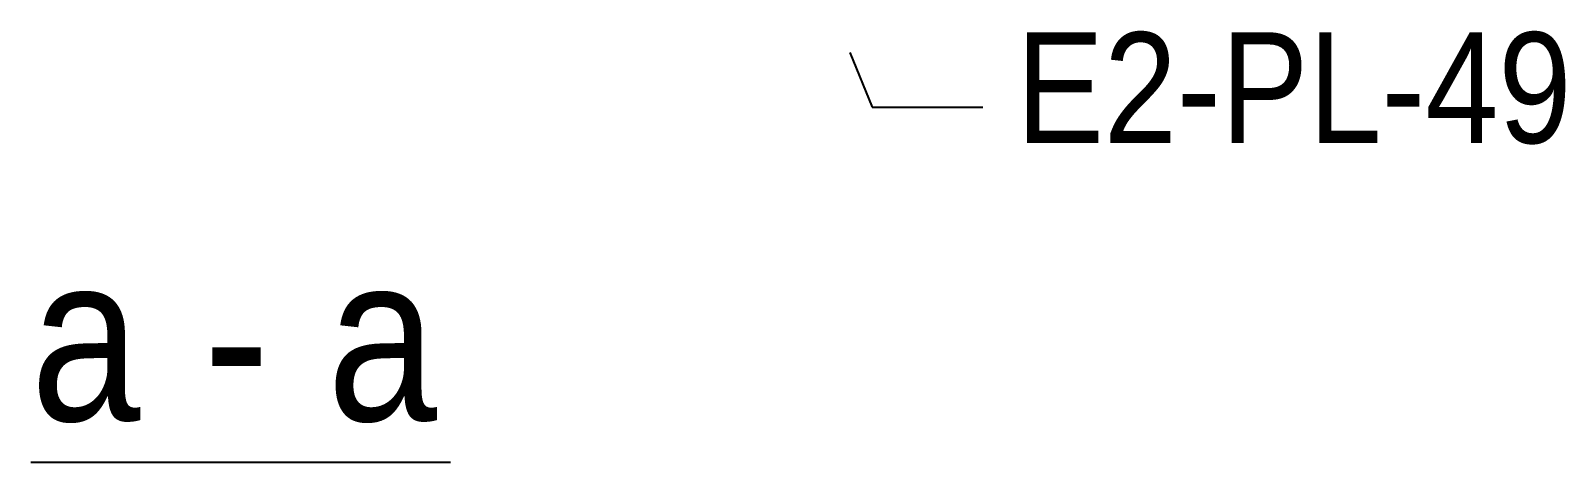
# Model space of a CAD drawing. Header units: millimetres. Extents: x 67 to 383, y 106 to 148.
# Drawn here: x 263.949 to 268.409, y 114.396 to 115.651 of the extents above; entities that cross this region are included whole.
import ezdxf

# ---------------------------------------------------------------- set-up
doc = ezdxf.new("R2010")
doc.units = ezdxf.units.MM
doc.linetypes.add('XKITLINE00', pattern=[0])
doc.styles.add('ARIAL', font='ARIAL.TTF')

msp = doc.modelspace()

# ---------------------------------------------------------------- linework, layer by layer
at = {"linetype": 'XKITLINE00'}
for p, q in [((266.3296, 115.5876), (266.3947, 115.4287)), ((266.3947, 115.4287), (266.7165, 115.4287))]:
    msp.add_line(p, q, dxfattribs=at)
at = {"color": 1, "linetype": 'XKITLINE00'}
msp.add_line((263.9489, 114.3964), (265.1687, 114.3964), dxfattribs=at)

# ---------------------------------------------------------------- texts
at = {"color": 3, "style": 'ARIAL', "width": 0.85}
msp.add_text('E2-PL-49', height=0.32177, dxfattribs=at).set_placement((266.813, 115.3241))
at = {"color": 1, "style": 'ARIAL', "width": 0.85}
for s, p in [('a', (263.9489, 114.5171)), ('a', (264.8107, 114.5171)), ('-', (264.4517, 114.5171))]:
    msp.add_text(s, height=0.4827, dxfattribs=at).set_placement(p)

doc.saveas('drawing.dxf')
